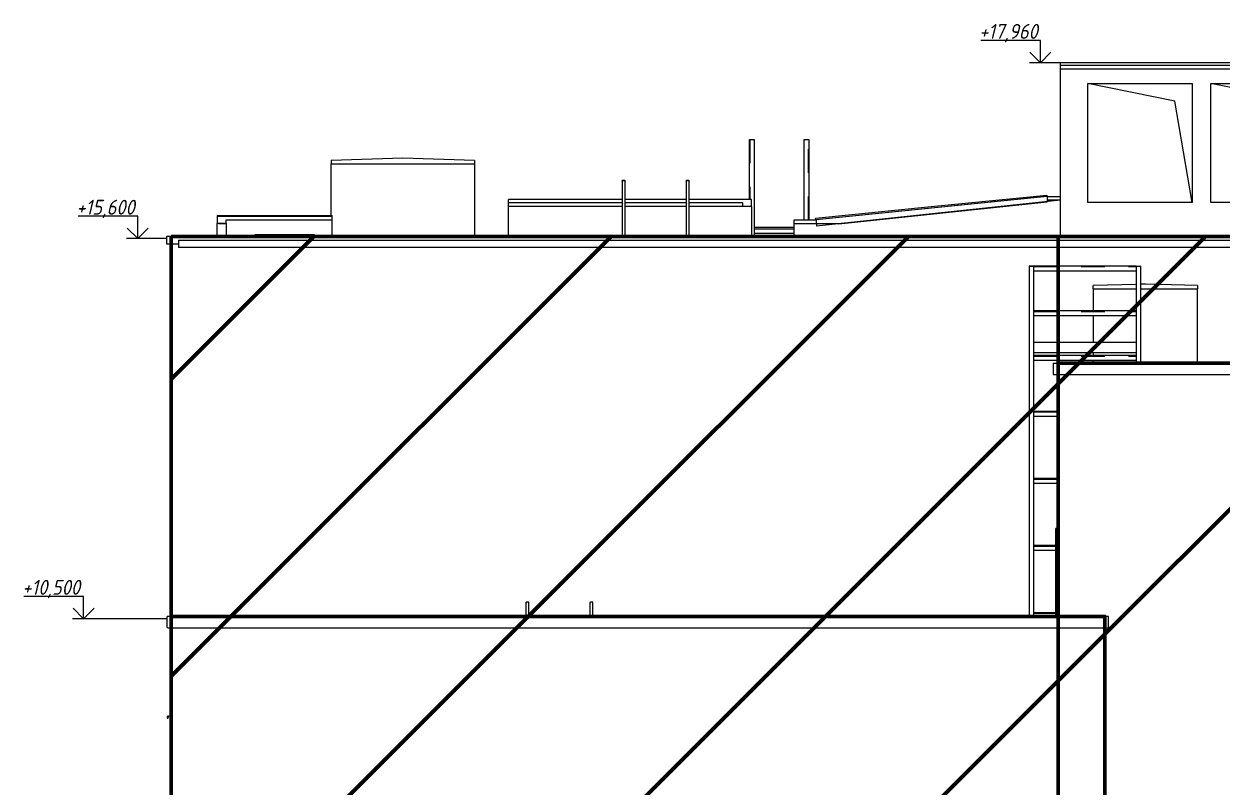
# Model space of a CAD drawing. Header units: millimetres. Extents: x 3914 to 443608, y -156176 to 78197.
# Drawn here: x 388225 to 404297, y 5937 to 16178 of the extents above; entities that cross this region are included whole.
import ezdxf

# ---------------------------------------------------------------- set-up
doc = ezdxf.new("R2010")
doc.units = ezdxf.units.MM
doc.linetypes.add('Штрих', pattern=[635, 317.5, -317.5])
for name, color, linetype, lineweight in [('0) клиннинг', 90, 'Continuous', 60), ('A-DETL-1', 7, 'Continuous', 13), ('A-DETL-2', 7, 'Continuous', 5), ('A-FLOR', 7, 'Continuous', 9), ('A-GENM', 7, 'Continuous', 9), ('A-GENM-HDLN', 7, 'Штрих', 5), ('A-GLAZ-1', 7, 'Continuous', 5), ('A-GLAZ-CWMG', 7, 'Continuous', 9), ('A-ROOF', 7, 'Continuous', 9), ('A-WALL', 7, 'Continuous', 5), ('G-ANNO-DIMS', 7, 'Continuous', 9), ('G-ANNO-DIMS-1', 7, 'Continuous', 20), ('I-WALL', 7, 'Continuous', 5)]:
    doc.layers.add(name, color=color, linetype=linetype, lineweight=lineweight)
doc.styles.add('ISOCPEUR_I_1', font='isocpeui.ttf', dxfattribs={"height": 230})

msp = doc.modelspace()

# ---------------------------------------------------------------- hatches: boundary and pattern name
at = {"layer": '0) клиннинг'}
h = msp.add_hatch(dxfattribs=at)
h.set_pattern_fill('ANSI31', color=256, scale=888)
h.paths.add_polyline_path([(390198, 13327.1), (402098, 13327.1), (402098, 8226.9), (390198, 8226.9)])
h = msp.add_hatch(dxfattribs=at)
h.set_pattern_fill('ANSI31', color=256, scale=888)
h.paths.add_polyline_path([(402098, 13327.1), (406878, 13327.1), (406878, 10857.2), (402098, 10857.2)])
h = msp.add_hatch(dxfattribs=at)
h.set_pattern_fill('ANSI31', color=256, scale=888)
h.paths.add_polyline_path([(417898, 11627.2), (402098, 11627.2), (402098, 8226.9), (402725, 8226.9), (402725, 5197.2), (402098, 5197.2), (402098, -2302.8), (417898, -2302.8)])
h = msp.add_hatch(dxfattribs=at)
h.set_pattern_fill('ANSI31', color=256, scale=888)
h.paths.add_polyline_path([(402098, 8226.9), (390198, 8226.9), (390198, 5197.2), (402098, 5197.2)])
h = msp.add_hatch(dxfattribs=at)
h.set_pattern_fill('ANSI31', color=256, scale=888)
h.paths.add_polyline_path([(402725, 8226.9), (402098, 8226.9), (402098, 5197.2), (402725, 5197.2)], flags=17)

# ---------------------------------------------------------------- linework, layer by layer
for points in [[(390198, 13327.1), (402098, 13327.1), (402098, 8226.9), (390198, 8226.9)], [(402098, 13327.1), (406878, 13327.1), (406878, 11627.2), (402098, 11627.2)], [(402098, 11627.2), (417898, 11627.2), (417898, -2302.8), (402098, -2302.8)], [(402725, 5197.2), (390198, 5197.2), (390198, 8226.9), (402725, 8226.9)]]:
    msp.add_lwpolyline(points, close=True, dxfattribs=at)
at = {"layer": 'A-DETL-1'}
for p, q in [((390138, 13297.2), (389958, 13297.2)), ((390147.9, 8196.7), (390022.9, 8196.7))]:
    msp.add_line(p, q, dxfattribs=at)
at = {"layer": 'A-DETL-2'}
msp.add_line((402128, 15656.8), (401948, 15656.8), dxfattribs=at)
at = {"layer": 'A-FLOR'}
for p, q in [((401953, 13862.2), (398851, 13547.2)), ((401953, 13862.2), (402128, 13862.2)), ((401953, 13862.2), (401953, 13793)), ((399157.8, 13497.2), (401953, 13793)), ((402128, 13812.2), (401953, 13812.2)), ((398558, 13547.2), (398851, 13547.2)), ((398558, 13497.2), (398558, 13547.2)), ((398851, 13547.2), (398851, 13497.2)), ((399157.8, 13497.2), (398558, 13497.2)), ((390298, 13277.2), (406798, 13277.2)), ((390298, 13277.2), (390298, 13177.2)), ((406798, 13177.2), (390298, 13177.2))]:
    msp.add_line(p, q, dxfattribs=at)
at = {"layer": 'A-GENM'}
for p, q in [((397955.8, 14627.2), (398018.8, 14627.2)), ((397955.8, 13821.2), (397955.8, 14627.2)), ((398018.8, 14627.2), (398018.8, 13327.1)), ((398692.8, 14627.2), (398755.8, 14627.2)), ((398692.8, 13547.2), (398692.8, 14627.2)), ((398755.8, 14627.2), (398755.8, 13547.2)), ((396248, 14069.8), (396248, 13327.1)), ((396280, 14077.8), (396256, 14077.8)), ((396256, 14077.8), (396280, 14077.8)), ((396288, 13327.1), (396288, 14069.8)), ((397108, 14069.8), (397108, 13327.1)), ((397140, 14077.8), (397116, 14077.8)), ((397116, 14077.8), (397140, 14077.8)), ((397148, 13327.1), (397148, 14069.8)), ((398558, 13445.2), (398018.8, 13445.2)), ((398018.8, 13427.2), (398558, 13427.2)), ((390138, 13327.1), (390138, 13227.2)), ((407023.8, 13327.1), (390138, 13327.1)), ((390138, 13227.2), (390298, 13227.2)), ((401708, 12927.2), (401771, 12927.2)), ((401708, 12927.2), (401708, 8226.9)), ((401771, 8226.9), (401771, 12927.2)), ((403145, 12927.2), (401771, 12927.2)), ((401771, 12864.2), (403145, 12864.2)), ((403145, 12927.2), (403208, 12927.2)), ((403145, 12927.2), (403145, 11627.2)), ((403208, 11627.2), (403208, 12927.2)), ((403145, 12327.2), (401771, 12327.2)), ((401771, 12264.2), (403145, 12264.2)), ((401771, 11907.2), (403145, 11907.2)), ((401771, 11767.2), (403145, 11767.2)), ((403145, 11727.2), (401771, 11727.2)), ((401771, 11664.2), (403145, 11664.2)), ((402029.9, 11627.2), (417946, 11627.2)), ((402029.9, 11627.2), (402029.9, 11480.2)), ((402037, 11473.1), (417938.9, 11473.1)), ((402098, 10977.2), (401771, 10977.2)), ((401771, 10914.2), (402098, 10914.2)), ((402098, 10077.2), (401771, 10077.2)), ((401771, 10014.2), (402098, 10014.2)), ((402068, 9177.2), (401771, 9177.2)), ((401771, 9114.2), (402068, 9114.2)), ((394958, 8410.9), (394958, 8226.9)), ((394990, 8418.9), (394966, 8418.9)), ((394998, 8226.9), (394998, 8410.9)), ((395818, 8410.9), (395818, 8226.9)), ((395850, 8418.9), (395826, 8418.9)), ((395858, 8226.9), (395858, 8410.9)), ((390147.9, 8081.2), (390147.9, 8226.9)), ((402775, 8226.9), (390147.9, 8226.9)), ((402068, 8277.2), (401771, 8277.2)), ((402775, 8081.2), (402775, 8226.9)), ((390155, 8074.1), (402767.9, 8074.1))]:
    msp.add_line(p, q, dxfattribs=at)
at = {"layer": 'A-GENM', "flags": 128}
for points in [[(396256, 14077.8), (396254.2, 14077.6), (396252.5, 14077), (396251, 14076.1), (396249.7, 14074.8), (396248.8, 14073.3), (396248.2, 14071.6), (396248, 14069.8)], [(396248, 14069.8), (396248.2, 14071.6), (396248.8, 14073.3), (396249.7, 14074.8), (396251, 14076.1), (396252.5, 14077), (396254.2, 14077.6), (396256, 14077.8)], [(396288, 14069.8), (396287.8, 14071.6), (396287.2, 14073.3), (396286.2, 14074.8), (396285, 14076.1), (396283.4, 14077), (396281.8, 14077.6), (396280, 14077.8)], [(396280, 14077.8), (396281.8, 14077.6), (396283.4, 14077), (396285, 14076.1), (396286.2, 14074.8), (396287.2, 14073.3), (396287.8, 14071.6), (396288, 14069.8)], [(397116, 14077.8), (397114.2, 14077.6), (397112.5, 14077), (397111, 14076.1), (397109.7, 14074.8), (397108.8, 14073.3), (397108.2, 14071.6), (397108, 14069.8)], [(397108, 14069.8), (397108.2, 14071.6), (397108.8, 14073.3), (397109.7, 14074.8), (397111, 14076.1), (397112.5, 14077), (397114.2, 14077.6), (397116, 14077.8)], [(397148, 14069.8), (397147.8, 14071.6), (397147.2, 14073.3), (397146.2, 14074.8), (397145, 14076.1), (397143.4, 14077), (397141.8, 14077.6), (397140, 14077.8)], [(397140, 14077.8), (397141.8, 14077.6), (397143.4, 14077), (397145, 14076.1), (397146.2, 14074.8), (397147.2, 14073.3), (397147.8, 14071.6), (397148, 14069.8)], [(394966, 8418.9), (394964.2, 8418.7), (394962.5, 8418.1), (394961, 8417.2), (394959.7, 8415.9), (394958.8, 8414.4), (394958.2, 8412.7), (394958, 8410.9)], [(394998, 8410.9), (394997.8, 8412.7), (394997.2, 8414.4), (394996.2, 8415.9), (394995, 8417.2), (394993.4, 8418.1), (394991.8, 8418.7), (394990, 8418.9)], [(395826, 8418.9), (395824.2, 8418.7), (395822.5, 8418.1), (395821, 8417.2), (395819.7, 8415.9), (395818.8, 8414.4), (395818.2, 8412.7), (395818, 8410.9)], [(395858, 8410.9), (395857.8, 8412.7), (395857.2, 8414.4), (395856.2, 8415.9), (395855, 8417.2), (395853.4, 8418.1), (395851.8, 8418.7), (395850, 8418.9)]]:
    msp.add_lwpolyline(points, dxfattribs=at)
at = {"layer": 'A-GENM'}
for points, knots in [([(402029.9, 11480.2), (402029.9, 11479.7), (402030, 11478.5), (402030.5, 11477.2), (402031.1, 11476.2), (402031.6, 11475.6), (402032.2, 11474.9), (402032.9, 11474.4), (402033.6, 11474), (402034.4, 11473.6), (402035.2, 11473.3), (402036, 11473.2), (402036.9, 11473.1), (402037.4, 11473.1), (402037.7, 11473.2)], [0, 0, 0, 0, 0.11111111, 0.22222222, 0.27777778, 0.33333333, 0.38888889, 0.44444444, 0.5, 0.55555556, 0.61111111, 0.66666667, 0.72222222, 0.77777778, 0.77777778, 0.77777778, 0.77777778]), ([(390155.7, 8074.2), (390155.4, 8074.1), (390154.9, 8074.1), (390154, 8074.2), (390153.2, 8074.3), (390152.4, 8074.6), (390151.6, 8075), (390150.9, 8075.4), (390150.2, 8075.9), (390149.6, 8076.6), (390149.1, 8077.2), (390148.5, 8078.2), (390148, 8079.5), (390147.9, 8080.7), (390147.9, 8081.2)], [0.22222222, 0.22222222, 0.22222222, 0.22222222, 0.27777778, 0.33333333, 0.38888889, 0.44444444, 0.5, 0.55555556, 0.61111111, 0.66666667, 0.72222222, 0.77777778, 0.88888889, 1, 1, 1, 1]), ([(402767.2, 8074.2), (402767.5, 8074.1), (402768.1, 8074.1), (402768.9, 8074.2), (402769.8, 8074.3), (402770.6, 8074.6), (402771.3, 8075), (402772.1, 8075.4), (402772.7, 8075.9), (402773.3, 8076.6), (402773.8, 8077.2), (402774.4, 8078.2), (402774.9, 8079.5), (402775, 8080.7), (402775, 8081.2)], [0.22222222, 0.22222222, 0.22222222, 0.22222222, 0.27777778, 0.33333333, 0.38888889, 0.44444444, 0.5, 0.55555556, 0.61111111, 0.66666667, 0.72222222, 0.77777778, 0.88888889, 1, 1, 1, 1])]:
    msp.add_open_spline(points, degree=3, knots=knots, dxfattribs=at)
msp.add_open_spline([(390155.7, 8074.2), (390155.4, 8074.1), (390154.9, 8074.1), (390154.3, 8074.1), (390154, 8074.2)], degree=3, dxfattribs=at)
at = {"layer": 'A-GENM-HDLN'}
for p, q in [((397961.8, 14627.2), (397961.8, 13821.2)), ((398749.8, 13547.2), (398749.8, 14627.2)), ((401714, 12927.2), (401708, 12927.2)), ((401771, 12927.2), (401714, 12927.2)), ((401714, 8226.9), (401714, 12927.2)), ((401771, 12921.2), (403145, 12921.2)), ((403145, 12927.2), (403202, 12927.2)), ((403202, 12927.2), (403208, 12927.2)), ((403202, 12927.2), (403202, 11627.2)), ((401771, 12321.2), (403145, 12321.2)), ((401771, 11721.2), (403145, 11721.2)), ((401771, 10971.2), (402098, 10971.2)), ((401771, 10071.2), (402098, 10071.2)), ((401771, 9171.2), (402068, 9171.2)), ((401771, 8271.2), (402068, 8271.2))]:
    msp.add_line(p, q, dxfattribs=at)
at = {"layer": 'A-GLAZ-1'}
for p, q in [((403664.6, 15143.9), (402498, 15377.2)), ((405381.3, 15130.5), (404148, 15377.2)), ((403898, 13782.2), (403664.6, 15143.9)), ((390198, 6899.7), (390148, 6885.2)), ((390148, 6885.2), (390148, 6860.2)), ((390148, 6860.2), (390154, 6860.2)), ((390149, 6884.4), (390198, 6898.7)), ((390149, 6861.2), (390149, 6884.4)), ((390153.3, 6861.2), (390149, 6861.2)), ((390158.2, 6874.6), (390153.3, 6861.2)), ((390154, 6860.2), (390159.1, 6874.3)), ((390159.1, 6874.3), (390158.2, 6874.6))]:
    msp.add_line(p, q, dxfattribs=at)
at = {"layer": 'A-GLAZ-CWMG'}
for p, q in [((400395.2, 13727), (401945.2, 13882)), ((400396.9, 13710.1), (401946.9, 13865.1)), ((401945.2, 13882), (401946.9, 13865.1)), ((401946.9, 13865.1), (401947.2, 13861.5)), ((398845.2, 13572), (400395.2, 13727)), ((398846.9, 13555.1), (400396.9, 13710.1)), ((401953, 13804.2), (401954.1, 13793.1)), ((398846.9, 13555.1), (398845.2, 13572)), ((398847.7, 13547.2), (398846.9, 13555.1))]:
    msp.add_line(p, q, dxfattribs=at)
at = {"layer": 'A-ROOF'}
for p, q in [((402128, 15574), (402128, 15657.8)), ((405998, 15657.8), (402128, 15657.8)), ((405998, 15621.2), (402128, 15621.2)), ((402128, 15574), (405878, 15574)), ((393308, 14375), (392348, 14346.2)), ((392348, 14346.2), (392348, 14302.2)), ((394268, 14346.2), (393308, 14375)), ((394268, 14346.2), (394268, 14302.2)), ((392348, 14302.2), (394268, 14302.2)), ((394724.9, 13727.2), (394724.9, 13821.2)), ((396248.2, 13821.2), (394724.9, 13821.2)), ((396248.2, 13727.2), (394724.9, 13727.2)), ((397108.2, 13727.2), (396287.7, 13727.2)), ((397108.2, 13821.2), (396287.8, 13821.2)), ((397986.8, 13727.2), (397147.7, 13727.2)), ((397986.8, 13821.2), (397147.8, 13821.2)), ((397986.8, 13727.2), (397986.8, 13821.2)), ((390818, 13609.4), (390818, 13502.2)), ((390818, 13609.4), (392357.6, 13609.4)), ((392357.6, 13596.2), (390818, 13596.2)), ((390938, 13502.2), (390818, 13502.2)), ((390938, 13502.2), (390938, 13550.2)), ((390938, 13550.2), (392357.6, 13550.2)), ((392357.6, 13550.2), (392357.6, 13609.4)), ((398558, 13364.1), (398018.8, 13364.1)), ((398558, 13341.2), (398018.8, 13341.2)), ((403145, 12683.5), (402568, 12666.2)), ((402568, 12621.6), (402568, 12666.2)), ((402568, 12621.6), (403145, 12621.6)), ((403268, 12687.2), (403208, 12685.4)), ((403208, 12621.6), (403968, 12621.6)), ((403968, 12666.2), (403268, 12687.2)), ((403968, 12666.2), (403968, 12621.6))]:
    msp.add_line(p, q, dxfattribs=at)
at = {"layer": 'A-WALL'}
for p, q in [((402128, 13327.1), (402128, 15574)), ((402128, 15574), (402128, 15574)), ((402498, 13782.2), (402498, 15377.2)), ((402498, 15377.2), (403898, 15377.2)), ((403898, 15377.2), (403898, 13782.2)), ((404148, 13782.2), (404148, 15377.2)), ((404148, 15377.2), (405628, 15377.2)), ((392348, 13609.4), (392348, 14302.2)), ((394268, 14302.2), (394268, 13327.1)), ((396248.2, 13777.2), (394724.9, 13777.2)), ((394724.9, 13327.1), (394724.9, 13727.2)), ((397108.2, 13777.2), (396287.7, 13777.2)), ((397866.8, 13777.2), (397147.7, 13777.2)), ((397866.8, 13727.2), (397866.8, 13777.2)), ((397986.8, 13727.2), (397986.8, 13327.1)), ((403898, 13782.2), (402498, 13782.2)), ((405628, 13782.2), (404148, 13782.2)), ((390818, 13327.1), (390818, 13502.2)), ((390838, 13502.1), (390938, 13502.1)), ((390938, 13502.2), (390938, 13327.1)), ((392357.6, 13327.1), (392357.6, 13550.2)), ((391327.6, 13327.1), (391327.6, 13352.2)), ((391327.6, 13352.2), (392117.6, 13352.2)), ((392117.6, 13352.2), (392117.6, 13327.1)), ((390198, 13227.2), (390198, 8226.9)), ((402098, 12927.2), (402098, 13177.2)), ((402098, 12327.2), (402098, 12864.2)), ((402568, 12621.6), (402568, 12327.2)), ((403968, 12621.6), (403968, 12621.6)), ((403968, 11627.2), (403968, 12621.6)), ((402098, 11907.2), (402098, 12264.2)), ((402568, 12264.2), (402568, 11907.2)), ((402098, 11727.2), (402098, 11767.2)), ((402568, 11767.2), (402568, 11727.2)), ((402098, 11627.2), (402098, 11664.2)), ((402568, 11664.2), (402568, 11627.2)), ((402098, 11473.2), (402098, 8226.9)), ((390198, 5197.2), (390198, 8074.2)), ((402725, 8074.2), (402725, 5197.2))]:
    msp.add_line(p, q, dxfattribs=at)
at = {"layer": 'G-ANNO-DIMS', "extrusion": (0, 0, -1)}
for p, q in [((401860.8, 15956.8), (401060.8, 15956.8)), ((401860.8, 15656.8), (401860.8, 15956.8)), ((402012.4, 15656.8), (401712.4, 15656.8)), ((389751, 13597.2), (388951, 13597.2)), ((389751, 13297.2), (389751, 13597.2)), ((389902.6, 13297.2), (389602.6, 13297.2)), ((389025.2, 8496.7), (388225.2, 8496.7)), ((389025.2, 8196.7), (389025.2, 8496.7)), ((389176.8, 8196.7), (388876.9, 8196.7))]:
    msp.add_line(p, q, dxfattribs=at)
at = {"layer": 'G-ANNO-DIMS'}
for p, q in [((402019.1, 15656.8), (401860.8, 15656.8)), ((390005.4, 13297.2), (389751, 13297.2)), ((390091.5, 8196.7), (389025.2, 8196.7))]:
    msp.add_line(p, q, dxfattribs=at)
at = {"layer": 'G-ANNO-DIMS-1', "extrusion": (0, 0, -1)}
for p, q in [((401860.8, 15656.8), (401719.4, 15798.2)), ((401860.8, 15656.8), (402002.2, 15798.2)), ((389751, 13297.2), (389609.6, 13438.6)), ((389751, 13297.2), (389892.4, 13438.6)), ((389025.2, 8196.7), (388883.8, 8338.2)), ((389025.2, 8196.7), (389166.6, 8338.2))]:
    msp.add_line(p, q, dxfattribs=at)
at = {"layer": 'I-WALL'}
for p, q in [((402128, 13811.5), (398856, 13465.3)), ((398558, 13327.1), (398558, 13497.2)), ((398856, 13497.2), (398856, 13465.3)), ((402068, 9397.2), (402068, 9409.2)), ((402098, 9409.2), (402068, 9409.2)), ((402068, 8226.9), (402068, 9397.2)), ((402098, 9397.2), (402068, 9397.2))]:
    msp.add_line(p, q, dxfattribs=at)

# ---------------------------------------------------------------- texts
at = {"layer": 'G-ANNO-DIMS', "style": 'ISOCPEUR_I_1', "width": 0.9}
for s, p in [('+17,960', (401038.5, 15978.1)), ('+15,600', (388928.7, 13618.5)), ('+10,500', (388203, 8518))]:
    msp.add_text(s, height=200, dxfattribs=at).set_placement(p)

doc.saveas('drawing.dxf')
